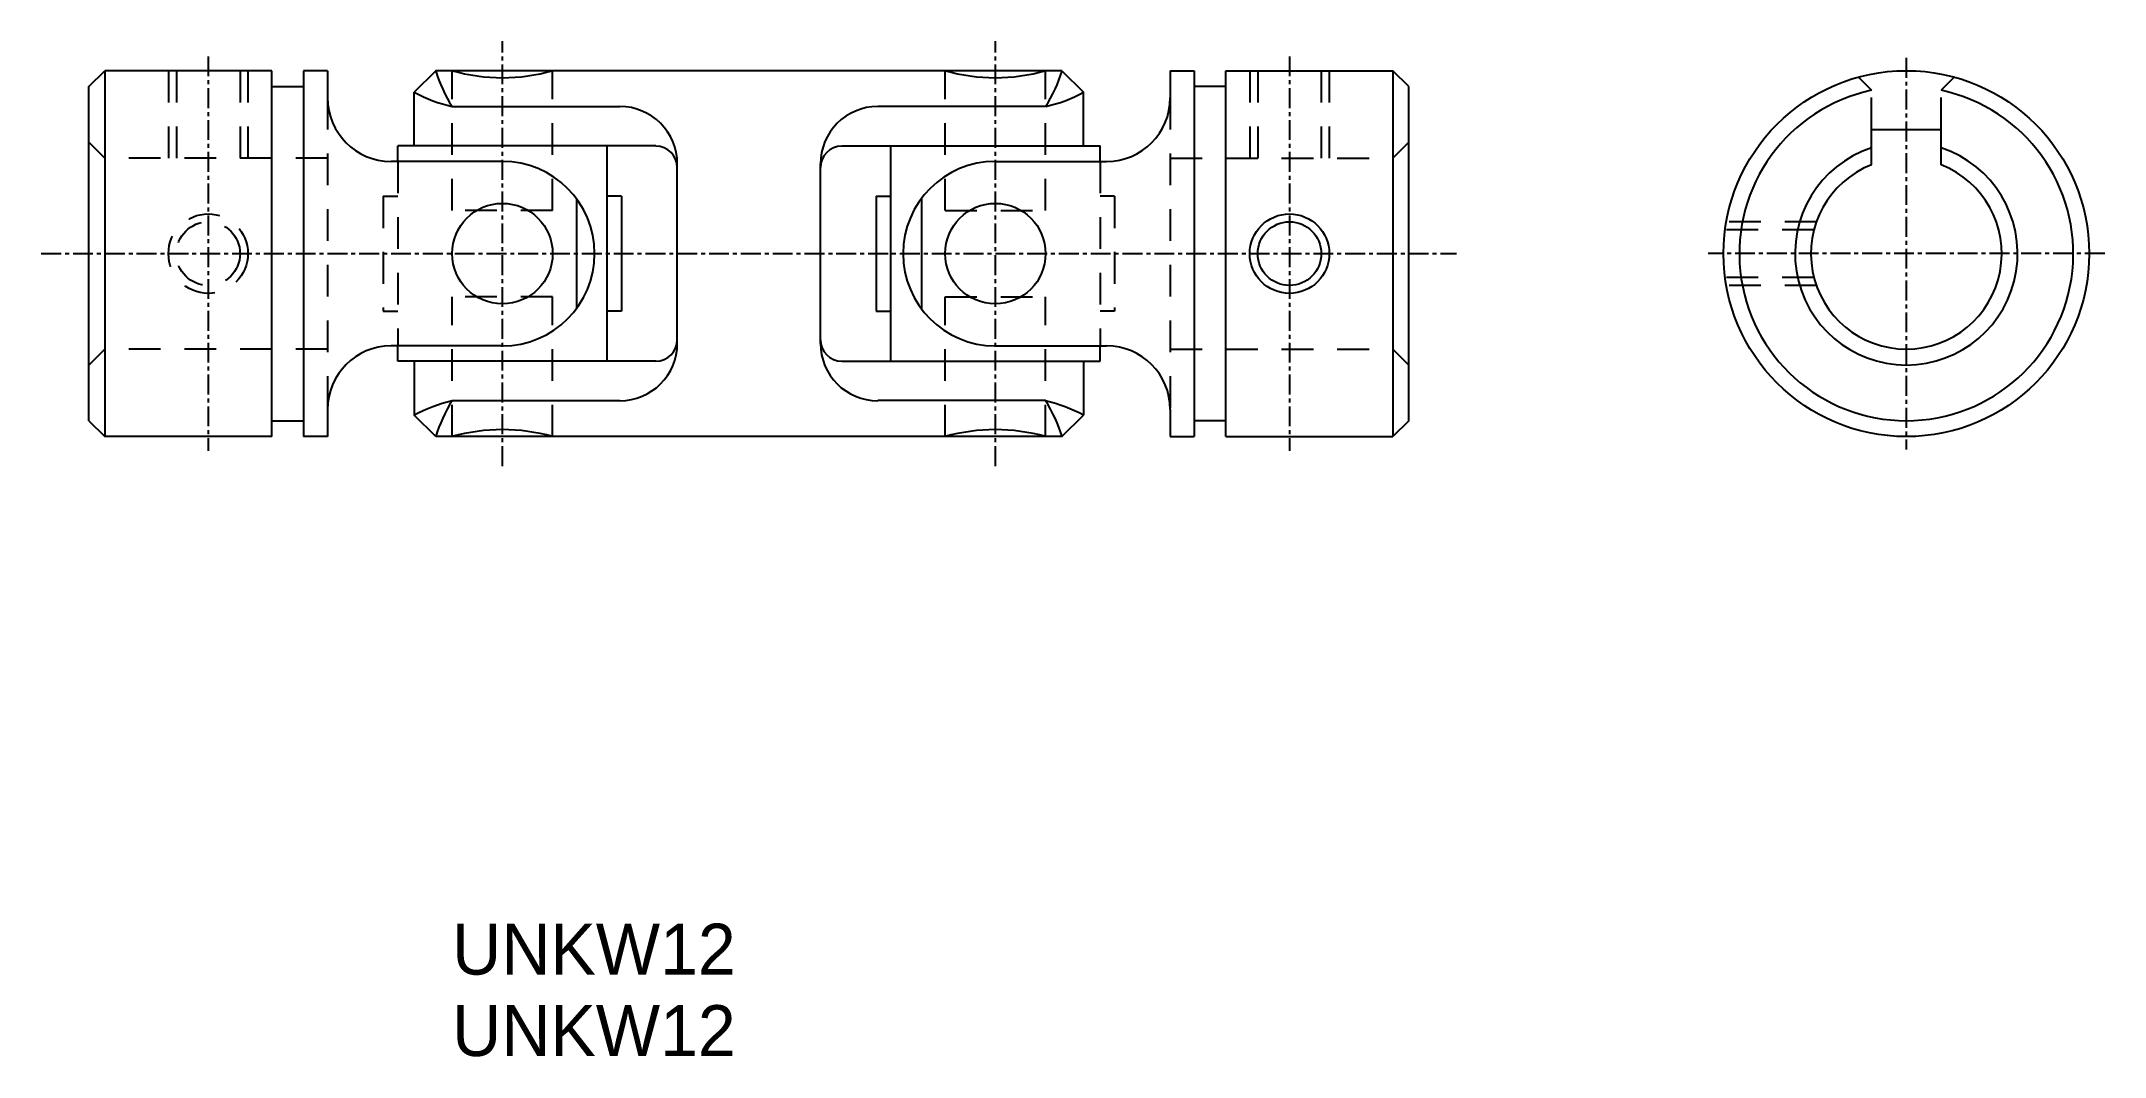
# Model space of a CAD drawing. Extents: x 68 to 198, y 69 to 133.
import ezdxf

# ---------------------------------------------------------------- set-up
doc = ezdxf.new("R2010")
doc.units = 0
doc.linetypes.add('CENTER', pattern=[2, 1.25, -0.25, 0.25, -0.25])
doc.linetypes.add('DASHED', pattern=[3.5, 2, -1.5])
doc.layers.get('0').update_dxf_attribs({"linetype": 'CONTINUOUS'})
doc.layers.add('CENTER', color=1, linetype='CENTER')

msp = doc.modelspace()

# ---------------------------------------------------------------- linework, layer by layer
for p, q in [((71.3, 130.04), (72.3, 131.04)), ((71.3, 109.04), (71.3, 130.04)), ((72.3, 131.04), (72.3, 108.04)), ((82.8, 131.04), (72.3, 131.04)), ((82.8, 108.04), (82.8, 131.04)), ((82.8, 130.04), (84.8, 130.04)), ((84.8, 131.04), (84.8, 108.04)), ((86.3, 131.04), (84.8, 131.04)), ((86.3, 131.04), (86.3, 129.34)), ((93.11, 131.04), (91.75, 129.69)), ((132.49, 131.04), (93.11, 131.04)), ((132.49, 131.04), (133.85, 129.69)), ((139.3, 131.04), (139.3, 129.34)), ((139.3, 131.04), (140.8, 131.04)), ((140.8, 131.04), (140.8, 108.04)), ((142.8, 130.04), (140.8, 130.04)), ((142.8, 131.04), (153.3, 131.04)), ((142.8, 108.04), (142.8, 131.04)), ((153.3, 131.04), (153.3, 108.04)), ((154.3, 130.04), (153.3, 131.04)), ((154.3, 109.04), (154.3, 130.04)), ((91.75, 126.31), (91.75, 129.69)), ((94.14, 128.79), (104.69, 128.79)), ((131.46, 128.79), (120.91, 128.79)), ((133.85, 126.31), (133.85, 129.69)), ((106.95, 126.31), (90.72, 126.31)), ((90.72, 125.34), (90.72, 126.31)), ((103.89, 112.78), (103.89, 126.31)), ((118.65, 126.31), (134.89, 126.31)), ((121.72, 112.78), (121.72, 126.31)), ((134.89, 125.34), (134.89, 126.31)), ((97.3, 125.34), (90.3, 125.34)), ((108.3, 113.9), (108.3, 125.18)), ((117.3, 113.9), (117.3, 125.18)), ((128.3, 125.34), (135.3, 125.34)), ((101.95, 123.01), (101.95, 116.07)), ((104.79, 123.15), (103.89, 123.15)), ((104.79, 123.15), (104.79, 115.93)), ((120.81, 123.15), (120.81, 115.93)), ((120.81, 123.15), (121.72, 123.15)), ((123.66, 123.01), (123.66, 116.07)), ((71.3, 119.54), (71.3, 119.54)), ((154.3, 119.54), (154.3, 119.54)), ((104.79, 115.93), (103.89, 115.93)), ((120.81, 115.93), (121.72, 115.93)), ((71.3, 114.29), (71.3, 114.29)), ((154.3, 114.29), (154.3, 114.29)), ((97.3, 113.74), (90.3, 113.74)), ((90.72, 112.78), (90.72, 113.74)), ((128.3, 113.74), (135.3, 113.74)), ((134.89, 112.78), (134.89, 113.74)), ((106.95, 112.78), (90.72, 112.78)), ((91.75, 112.78), (91.75, 109.39)), ((118.65, 112.78), (134.89, 112.78)), ((133.85, 112.78), (133.85, 109.39)), ((71.3, 109.04), (72.3, 108.04)), ((82.8, 109.04), (84.8, 109.04)), ((86.3, 109.74), (86.3, 108.04)), ((93.11, 108.04), (91.75, 109.39)), ((94.14, 110.3), (104.69, 110.3)), ((131.46, 110.3), (120.91, 110.3)), ((132.49, 108.04), (133.85, 109.39)), ((139.3, 109.74), (139.3, 108.04)), ((142.8, 109.04), (140.8, 109.04)), ((154.3, 109.04), (153.3, 108.04)), ((82.8, 108.04), (72.3, 108.04)), ((86.3, 108.04), (84.8, 108.04)), ((132.49, 108.04), (93.11, 108.04)), ((139.3, 108.04), (140.8, 108.04)), ((142.8, 108.04), (153.3, 108.04))]:
    msp.add_line(p, q)
at = {"color": 3, "linetype": 'DASHED'}
for p, q in [((76.3, 131.04), (76.3, 125.54)), ((76.8, 131.04), (76.8, 125.54)), ((80.8, 131.04), (80.8, 125.54)), ((81.3, 131.04), (81.3, 125.54)), ((94.14, 122.25), (94.14, 131.04)), ((100.46, 122.25), (100.46, 131.04)), ((125.14, 122.25), (125.14, 131.04)), ((131.46, 122.25), (131.46, 131.04)), ((144.3, 131.04), (144.3, 125.54)), ((144.8, 131.04), (144.8, 125.54)), ((148.8, 131.04), (148.8, 125.54)), ((149.3, 131.04), (149.3, 125.54)), ((182.56, 130.65), (183.4, 129.81)), ((183.4, 127.35), (183.4, 129.81)), ((188.62, 130.65), (187.79, 129.81)), ((187.79, 127.35), (187.79, 129.81)), ((86.3, 129.34), (86.3, 109.74)), ((139.3, 129.34), (139.3, 109.74)), ((72.3, 125.54), (71.3, 126.54)), ((153.3, 125.54), (154.3, 126.54)), ((86.3, 125.54), (72.3, 125.54)), ((90.72, 125.34), (90.72, 113.74)), ((134.89, 125.34), (134.89, 113.74)), ((139.3, 125.54), (153.3, 125.54)), ((89.81, 123.15), (89.81, 115.93)), ((89.81, 123.15), (90.72, 123.15)), ((100.46, 122.25), (94.14, 122.25)), ((125.14, 122.25), (131.46, 122.25)), ((135.79, 123.15), (134.89, 123.15)), ((135.79, 123.15), (135.79, 115.93)), ((179.78, 121.04), (174.19, 121.04)), ((179.94, 121.54), (174.27, 121.54)), ((100.46, 116.83), (94.14, 116.83)), ((94.14, 108.04), (94.14, 116.83)), ((100.46, 108.04), (100.46, 116.83)), ((125.14, 116.83), (131.46, 116.83)), ((125.14, 108.04), (125.14, 116.83)), ((131.46, 108.04), (131.46, 116.83)), ((179.78, 118.04), (174.19, 118.04)), ((179.94, 117.54), (174.27, 117.54)), ((89.81, 115.93), (90.72, 115.93)), ((135.79, 115.93), (134.89, 115.93)), ((72.3, 113.54), (71.3, 112.54)), ((86.3, 113.54), (72.3, 113.54)), ((139.3, 113.54), (153.3, 113.54)), ((153.3, 113.54), (154.3, 112.54))]:
    msp.add_line(p, q, dxfattribs=at)
at = {"color": 7, "linetype": 'CONTINUOUS'}
for p, q in [((183.4, 125.13), (183.4, 127.35)), ((183.4, 127.35), (187.79, 127.35)), ((187.79, 125.13), (187.79, 127.35))]:
    msp.add_line(p, q, dxfattribs=at)
for centre, radius in [((185.59, 119.54), 11.5), ((97.3, 119.54), 3.16), ((128.3, 119.54), 3.16)]:
    msp.add_circle(centre, radius)
at = {"color": 3, "linetype": 'DASHED'}
for radius in [2.5, 2]:
    msp.add_circle((78.8, 119.54), radius, dxfattribs=at)
at = {"color": 3, "linetype": 'CONTINUOUS'}
msp.add_circle((146.8, 119.54), 2.5, dxfattribs=at)
at = {"color": 7, "linetype": 'CONTINUOUS'}
msp.add_circle((146.8, 119.54), 2, dxfattribs=at)
for centre, radius, start, end in [((101.74, 133.64), 9.02, 196.7742, 212.6003), ((97.3, 142.1), 11.5, 254.0672, 285.9328), ((128.3, 142.1), 11.5, 254.0672, 285.9328), ((123.86, 133.64), 9.02, 327.3997, 343.2258), ((90.3, 129.34), 4, 180, 270), ((96.18, 137.78), 9.22, 241.3356, 257.2308), ((104.69, 125.18), 3.61, 0, 90), ((120.91, 125.18), 3.61, 90, 180), ((129.43, 137.78), 9.22, 282.7692, 298.6644), ((135.3, 129.34), 4, 270, 360), ((106.95, 124.95), 1.35, 0, 90), ((118.65, 124.95), 1.35, 90, 180), ((97.3, 119.54), 5.8, 270, 90), ((128.3, 119.54), 5.8, 90, 270), ((90.3, 109.74), 4, 90, 180), ((104.69, 113.9), 3.61, 270, 0), ((106.95, 114.13), 1.35, 270, 0), ((118.65, 114.13), 1.35, 180, 270), ((120.91, 113.9), 3.61, 180, 270), ((135.3, 109.74), 4, 360, 90), ((96.98, 99.15), 11.5, 104.323, 117.0517), ((101.74, 105.43), 9.02, 147.3891, 163.206), ((123.86, 105.43), 9.02, 16.794, 32.6109), ((128.62, 99.15), 11.5, 62.9483, 75.677), ((97.3, 96.98), 11.5, 74.0672, 105.9328), ((128.3, 96.98), 11.5, 74.0672, 105.9328)]:
    msp.add_arc(centre, radius, start, end)
for radius, start, end in [(10.5, 102.0595, 77.9405), (7, 108.2637, 71.7363), (6, 111.446, 68.554)]:
    msp.add_arc((185.59, 119.54), radius, start, end, dxfattribs=at)
at = {"layer": 'CENTER', "color": 1, "linetype": 'CENTER'}
for p, q in [((97.3, 106.19), (97.3, 132.89)), ((128.3, 106.19), (128.3, 132.89)), ((78.8, 131.94), (78.8, 107.14)), ((146.8, 131.94), (146.8, 107.14)), ((185.59, 131.85), (185.59, 107.23)), ((68.3, 119.54), (157.3, 119.54)), ((198.07, 119.54), (173.12, 119.54))]:
    msp.add_line(p, q, dxfattribs=at)

# ---------------------------------------------------------------- texts
for p in [(94.14, 74.22), (94.14, 69.1)]:
    msp.add_text('UNKW12', height=3.2).set_placement(p)

doc.saveas('drawing.dxf')
